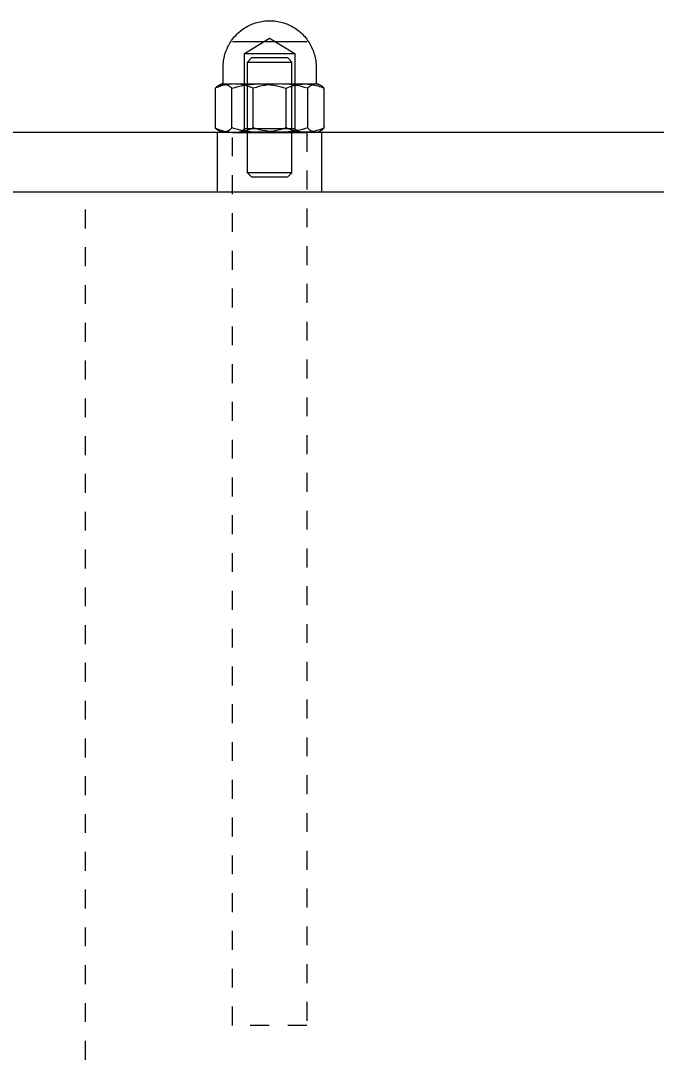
# Model space of a CAD drawing. Header units: inches. Extents: x -14 to 184, y -4 to 134.
# Drawn here: x -3.04 to 0.32, y 106.78 to 112.26 of the extents above; entities that cross this region are included whole.
import ezdxf

# ---------------------------------------------------------------- set-up
doc = ezdxf.new("R2010")
doc.units = ezdxf.units.IN
doc.linetypes.add('HIDDEN', pattern=[1.905, 1.27, -0.635])
for name, color, linetype, lineweight in [('ZANO_R', 7, 'Continuous', 0), ('ZANO_R_przerywana', 250, 'HIDDEN', 0), ('ZANO_W', 1, 'Continuous', 0)]:
    doc.layers.add(name, color=color, linetype=linetype, lineweight=lineweight)
doc.styles.get("Standard").update_dxf_attribs({"font": 'arial.ttf'})
doc.dimstyles.new('amerykanie', dxfattribs={"dimtxt": 50, "dimasz": 50, "dimexe": 0.5, "dimexo": 0.5, "dimgap": 1, "dimtad": 1, "dimdec": 0, "dimzin": 0, "dimlunit": 5, "dimtxsty": 'Standard', "dimcen": 0.09, "dimclrd": 1, "dimclre": 1, "dimclrt": 1, "dimazin": 0, "dimtfac": 1, "dimtdec": 0, "dimtmove": 0, "dimatfit": 3, "dimfxl": 1, "dimtzin": 0, "dimarcsym": 1})

# ---------------------------------------------------------------- blocks, each defined once
blk = doc.blocks.new('*D382')
at = {"layer": 'ZANO_W', "color": 1, "lineweight": -2}
for p, q in [((-5.3212, 110.8549), (-5.3212, 104.2514)), ((73.6377, 110.8549), (73.6377, 104.2514)), ((-4.3212, 104.7514), (72.6377, 104.7514))]:
    blk.add_line(p, q, dxfattribs=at)
at = {"layer": 'ZANO_W', "color": 1}
for points in [[(-4.3212, 104.918), (-4.3212, 104.5847), (-5.3212, 104.7514)], [(72.6377, 104.5847), (72.6377, 104.918), (73.6377, 104.7514)]]:
    blk.add_solid(points, dxfattribs=at)
at = {"layer": 'ZANO_W', "color": 1, "insert": (34.1583, 106.0916), "char_height": 1.625, "attachment_point": 5}
blk.add_mtext('78 15/16', dxfattribs=at)

msp = doc.modelspace()

# ---------------------------------------------------------------- linework, layer by layer
at = {"layer": 'ZANO_R'}
for p, q in [((-1.80044, 112.24885), (-1.79239, 112.25126)), ((-1.79239, 112.25126), (-1.78426, 112.25338)), ((-1.78426, 112.25338), (-1.77606, 112.25523)), ((-1.77606, 112.25523), (-1.76781, 112.2568)), ((-1.76781, 112.2568), (-1.75951, 112.25809)), ((-1.75951, 112.25809), (-1.75116, 112.25909)), ((-1.75116, 112.25909), (-1.74279, 112.25981)), ((-1.74279, 112.25981), (-1.7344, 112.26024)), ((-1.7344, 112.26024), (-1.726, 112.26038)), ((-1.726, 112.26038), (-1.7176, 112.26024)), ((-1.7176, 112.26024), (-1.70921, 112.25981)), ((-1.70921, 112.25981), (-1.70084, 112.25909)), ((-1.70084, 112.25909), (-1.69249, 112.25809)), ((-1.69249, 112.25809), (-1.68419, 112.2568)), ((-1.68419, 112.2568), (-1.67594, 112.25523)), ((-1.67594, 112.25523), (-1.66774, 112.25338)), ((-1.66774, 112.25338), (-1.65961, 112.25126)), ((-1.65961, 112.25126), (-1.65156, 112.24885)), ((-1.89395, 112.19415), (-1.88771, 112.19978)), ((-1.88771, 112.19978), (-1.88129, 112.20519)), ((-1.88129, 112.20519), (-1.87468, 112.21038)), ((-1.87468, 112.21038), (-1.8679, 112.21534)), ((-1.8679, 112.21534), (-1.86095, 112.22007)), ((-1.86095, 112.22007), (-1.85385, 112.22456)), ((-1.85385, 112.22456), (-1.8466, 112.2288)), ((-1.8466, 112.2288), (-1.8392, 112.23279)), ((-1.8392, 112.23279), (-1.83168, 112.23653)), ((-1.83168, 112.23653), (-1.82403, 112.24001)), ((-1.82403, 112.24001), (-1.81627, 112.24322)), ((-1.81627, 112.24322), (-1.8084, 112.24617)), ((-1.8084, 112.24617), (-1.80044, 112.24885)), ((-1.65156, 112.24885), (-1.6436, 112.24617)), ((-1.6436, 112.24617), (-1.63573, 112.24322)), ((-1.63573, 112.24322), (-1.62797, 112.24001)), ((-1.62797, 112.24001), (-1.62032, 112.23653)), ((-1.62032, 112.23653), (-1.61279, 112.23279)), ((-1.61279, 112.23279), (-1.6054, 112.2288)), ((-1.6054, 112.2288), (-1.59815, 112.22456)), ((-1.59815, 112.22456), (-1.59105, 112.22007)), ((-1.59105, 112.22007), (-1.5841, 112.21534)), ((-1.5841, 112.21534), (-1.57732, 112.21038)), ((-1.57732, 112.21038), (-1.57071, 112.20519)), ((-1.57071, 112.20519), (-1.56429, 112.19978)), ((-1.56429, 112.19978), (-1.55805, 112.19415)), ((-1.94048, 112.13492), (-1.93624, 112.14217)), ((-1.93624, 112.14217), (-1.93175, 112.14927)), ((-1.93175, 112.14927), (-1.92703, 112.15622)), ((-1.92703, 112.15622), (-1.92206, 112.163)), ((-1.52915, 112.14904), (-1.92276, 112.14904)), ((-1.92206, 112.163), (-1.91687, 112.1696)), ((-1.91687, 112.1696), (-1.91146, 112.17603)), ((-1.91146, 112.17603), (-1.90583, 112.18227)), ((-1.90583, 112.18227), (-1.89999, 112.18831)), ((-1.89999, 112.18831), (-1.89395, 112.19415)), ((-1.85978, 112.0872), (-1.726, 112.16758)), ((-1.726, 112.16758), (-1.59222, 112.0872)), ((-1.55805, 112.19415), (-1.55201, 112.18831)), ((-1.55201, 112.18831), (-1.54617, 112.18227)), ((-1.54617, 112.18227), (-1.54054, 112.17603)), ((-1.54054, 112.17603), (-1.53513, 112.1696)), ((-1.53513, 112.1696), (-1.52994, 112.163)), ((-1.52994, 112.163), (-1.52497, 112.15622)), ((-1.52924, 112.14904), (-1.52915, 112.14904)), ((-1.52915, 112.14904), (-1.52915, 112.14904)), ((-1.52497, 112.15622), (-1.52025, 112.14927)), ((-1.52025, 112.14927), (-1.51576, 112.14217)), ((-1.51576, 112.14217), (-1.51152, 112.13492)), ((-1.96294, 112.0807), (-1.96053, 112.08876)), ((-1.96053, 112.08876), (-1.95786, 112.09672)), ((-1.95786, 112.09672), (-1.95491, 112.10459)), ((-1.95491, 112.10459), (-1.95169, 112.11235)), ((-1.95169, 112.11235), (-1.94821, 112.12)), ((-1.94821, 112.12), (-1.94448, 112.12752)), ((-1.94448, 112.12752), (-1.94048, 112.13492)), ((-1.85986, 111.68737), (-1.85986, 112.08715)), ((-1.85985, 112.08715), (-1.85985, 112.08716)), ((-1.85985, 112.08715), (-1.69654, 112.08715)), ((-1.69654, 112.08715), (-1.59215, 112.08715)), ((-1.59214, 112.08715), (-1.59214, 111.68737)), ((-1.51152, 112.13492), (-1.50752, 112.12752)), ((-1.50752, 112.12752), (-1.50379, 112.12)), ((-1.50379, 112.12), (-1.50031, 112.11235)), ((-1.50031, 112.11235), (-1.49709, 112.10459)), ((-1.49709, 112.10459), (-1.49414, 112.09672)), ((-1.49414, 112.09672), (-1.49147, 112.08876)), ((-1.49147, 112.08876), (-1.48906, 112.0807)), ((-1.97149, 112.03111), (-1.97077, 112.03948)), ((-1.97077, 112.03948), (-1.96977, 112.04782)), ((-1.96977, 112.04782), (-1.96848, 112.05613)), ((-1.96848, 112.05613), (-1.96692, 112.06438)), ((-1.96692, 112.06438), (-1.96507, 112.07258)), ((-1.96507, 112.07258), (-1.96294, 112.0807)), ((-1.84411, 112.0417), (-1.726, 112.0417)), ((-1.84411, 111.45544), (-1.84411, 112.0417)), ((-1.82228, 112.06353), (-1.84405, 112.04176)), ((-1.726, 112.06353), (-1.82228, 112.06353)), ((-1.62972, 112.06353), (-1.726, 112.06353)), ((-1.726, 112.0417), (-1.60789, 112.0417)), ((-1.62972, 112.06353), (-1.60795, 112.04176)), ((-1.60789, 111.45544), (-1.60789, 112.0417)), ((-1.48906, 112.0807), (-1.48693, 112.07258)), ((-1.48693, 112.07258), (-1.48508, 112.06438)), ((-1.48508, 112.06438), (-1.48351, 112.05613)), ((-1.48351, 112.05613), (-1.48223, 112.04782)), ((-1.48223, 112.04782), (-1.48123, 112.03948)), ((-1.48123, 112.03948), (-1.48051, 112.03111)), ((-1.97206, 112.01432), (-1.97192, 112.02272)), ((-1.97206, 111.93046), (-1.97206, 112.01432)), ((-1.97192, 112.02272), (-1.97149, 112.03111)), ((-1.48051, 112.03111), (-1.48008, 112.02272)), ((-1.48008, 112.02272), (-1.47994, 112.01432)), ((-1.47994, 112.01432), (-1.47994, 111.93046)), ((-1.99401, 111.91874), (-1.98191, 111.92573)), ((-1.9882, 111.92176), (-1.98671, 111.92239)), ((-1.98671, 111.92239), (-1.9852, 111.92296)), ((-1.9852, 111.92296), (-1.98367, 111.92349)), ((-1.98367, 111.92349), (-1.98213, 111.92396)), ((-1.98213, 111.92396), (-1.98057, 111.92438)), ((-1.98189, 111.92573), (-1.98191, 111.92573)), ((-1.98191, 111.92573), (-1.9819, 111.92573)), ((-1.9819, 111.92573), (-1.9819, 111.92573)), ((-1.9819, 111.92573), (-1.98189, 111.92573)), ((-1.98189, 111.92573), (-1.98176, 111.92573)), ((-1.98176, 111.92573), (-1.98109, 111.92573)), ((-1.98109, 111.92573), (-1.97815, 111.92573)), ((-1.98057, 111.92438), (-1.979, 111.92475)), ((-1.979, 111.92475), (-1.97741, 111.92506)), ((-1.97815, 111.92573), (-1.96589, 111.92573)), ((-1.97741, 111.92506), (-1.97582, 111.92532)), ((-1.97631, 111.92581), (-1.97615, 111.92583)), ((-1.97615, 111.92583), (-1.97599, 111.92585)), ((-1.97599, 111.92585), (-1.97583, 111.92588)), ((-1.97583, 111.92588), (-1.97568, 111.92591)), ((-1.97582, 111.92532), (-1.97421, 111.92552)), ((-1.97568, 111.92591), (-1.97552, 111.92595)), ((-1.97552, 111.92595), (-1.97536, 111.92599)), ((-1.97536, 111.92599), (-1.97521, 111.92604)), ((-1.97521, 111.92604), (-1.97506, 111.92609)), ((-1.97506, 111.92609), (-1.97491, 111.92615)), ((-1.97491, 111.92615), (-1.97476, 111.92622)), ((-1.97476, 111.92622), (-1.97462, 111.92629)), ((-1.97462, 111.92629), (-1.97447, 111.92636)), ((-1.97447, 111.92636), (-1.97433, 111.92644)), ((-1.97433, 111.92644), (-1.9742, 111.92653)), ((-1.97421, 111.92552), (-1.97261, 111.92567)), ((-1.9742, 111.92653), (-1.97406, 111.92662)), ((-1.97406, 111.92662), (-1.97393, 111.92671)), ((-1.97393, 111.92671), (-1.9738, 111.92681)), ((-1.9738, 111.92681), (-1.97368, 111.92691)), ((-1.97368, 111.92691), (-1.97356, 111.92702)), ((-1.97356, 111.92702), (-1.97344, 111.92713)), ((-1.97344, 111.92713), (-1.97333, 111.92724)), ((-1.97333, 111.92724), (-1.97322, 111.92736)), ((-1.97322, 111.92736), (-1.97312, 111.92748)), ((-1.97312, 111.92748), (-1.97302, 111.92761)), ((-1.97302, 111.92761), (-1.97292, 111.92774)), ((-1.97292, 111.92774), (-1.97283, 111.92787)), ((-1.97283, 111.92787), (-1.97274, 111.92801)), ((-1.97274, 111.92801), (-1.97266, 111.92815)), ((-1.97266, 111.92815), (-1.97259, 111.92829)), ((-1.97259, 111.92829), (-1.97251, 111.92843)), ((-1.97251, 111.92843), (-1.97245, 111.92858)), ((-1.97245, 111.92858), (-1.97239, 111.92873)), ((-1.97239, 111.92873), (-1.97233, 111.92888)), ((-1.97233, 111.92888), (-1.97228, 111.92903)), ((-1.97228, 111.92903), (-1.97223, 111.92919)), ((-1.97223, 111.92919), (-1.97219, 111.92934)), ((-1.97219, 111.92934), (-1.97216, 111.9295)), ((-1.97216, 111.9295), (-1.97213, 111.92966)), ((-1.97213, 111.92966), (-1.9721, 111.92982)), ((-1.9721, 111.92982), (-1.97208, 111.92998)), ((-1.97208, 111.92998), (-1.97207, 111.93014)), ((-1.97207, 111.93014), (-1.97206, 111.9303)), ((-1.97206, 111.9303), (-1.97206, 111.93046)), ((-1.96784, 111.92565), (-1.96558, 111.92527)), ((-1.96589, 111.92573), (-1.91939, 111.92573)), ((-1.96558, 111.92527), (-1.96333, 111.92481)), ((-1.96333, 111.92481), (-1.9611, 111.92427)), ((-1.9611, 111.92427), (-1.95888, 111.92366)), ((-1.95888, 111.92366), (-1.95669, 111.92297)), ((-1.94837, 111.92269), (-1.95687, 111.92121)), ((-1.95669, 111.92297), (-1.95452, 111.92222)), ((-1.93983, 111.92389), (-1.94837, 111.92269)), ((-1.93125, 111.9248), (-1.93983, 111.92389)), ((-1.92265, 111.92541), (-1.93125, 111.9248)), ((-1.91403, 111.92573), (-1.92265, 111.92541)), ((-1.90541, 111.92541), (-1.91403, 111.92573)), ((-1.90849, 111.92573), (-1.67755, 111.92573)), ((-1.89681, 111.9248), (-1.90541, 111.92541)), ((-1.88823, 111.92389), (-1.89681, 111.9248)), ((-1.87969, 111.92269), (-1.88823, 111.92389)), ((-1.8712, 111.92121), (-1.87969, 111.92269)), ((-1.84191, 111.92147), (-1.8247, 111.92346)), ((-1.8247, 111.92346), (-1.80742, 111.92485)), ((-1.80742, 111.92485), (-1.79011, 111.92566)), ((-1.77445, 111.92566), (-1.75715, 111.92485)), ((-1.75715, 111.92485), (-1.73988, 111.92346)), ((-1.73988, 111.92346), (-1.72268, 111.92147)), ((-1.7184, 111.9228), (-1.73454, 111.92077)), ((-1.70219, 111.9243), (-1.7184, 111.9228)), ((-1.68595, 111.92528), (-1.70219, 111.9243)), ((-1.66969, 111.92573), (-1.68595, 111.92528)), ((-1.65342, 111.92528), (-1.66969, 111.92573)), ((-1.66188, 111.92573), (-1.48416, 111.92573)), ((-1.63718, 111.92431), (-1.65342, 111.92528)), ((-1.62098, 111.9228), (-1.63718, 111.92431)), ((-1.60484, 111.92078), (-1.62098, 111.9228)), ((-1.57886, 111.92156), (-1.57008, 111.92304)), ((-1.57008, 111.92304), (-1.56125, 111.92422)), ((-1.56125, 111.92422), (-1.55239, 111.92509)), ((-1.55239, 111.92509), (-1.5435, 111.92566)), ((-1.53262, 111.92566), (-1.52371, 111.9251)), ((-1.52371, 111.9251), (-1.51483, 111.92423)), ((-1.51483, 111.92423), (-1.50599, 111.92306)), ((-1.50599, 111.92306), (-1.49719, 111.92158)), ((-1.49672, 111.92249), (-1.49879, 111.92174)), ((-1.49462, 111.92316), (-1.49672, 111.92249)), ((-1.4925, 111.92377), (-1.49462, 111.92316)), ((-1.49036, 111.92431), (-1.4925, 111.92377)), ((-1.4882, 111.92477), (-1.49036, 111.92431)), ((-1.48603, 111.92517), (-1.4882, 111.92477)), ((-1.48385, 111.92549), (-1.48603, 111.92517)), ((-1.48166, 111.92573), (-1.48385, 111.92549)), ((-1.47946, 111.92549), (-1.48166, 111.92573)), ((-1.47994, 111.93046), (-1.47993, 111.9303)), ((-1.47993, 111.9303), (-1.47993, 111.93013)), ((-1.47993, 111.93013), (-1.47991, 111.92997)), ((-1.47991, 111.92997), (-1.47989, 111.92981)), ((-1.47989, 111.92981), (-1.47987, 111.92965)), ((-1.47987, 111.92965), (-1.47984, 111.92949)), ((-1.47984, 111.92949), (-1.4798, 111.92933)), ((-1.4798, 111.92933), (-1.47976, 111.92917)), ((-1.47976, 111.92917), (-1.47971, 111.92902)), ((-1.47971, 111.92902), (-1.47966, 111.92886)), ((-1.47966, 111.92886), (-1.4796, 111.92871)), ((-1.4796, 111.92871), (-1.47954, 111.92856)), ((-1.47954, 111.92856), (-1.47947, 111.92841)), ((-1.47947, 111.92841), (-1.4794, 111.92827)), ((-1.47728, 111.92517), (-1.47946, 111.92549)), ((-1.4794, 111.92827), (-1.47932, 111.92812)), ((-1.47932, 111.92812), (-1.47924, 111.92798)), ((-1.47924, 111.92798), (-1.47915, 111.92785)), ((-1.47915, 111.92785), (-1.47906, 111.92771)), ((-1.47914, 111.92573), (-1.47011, 111.92573)), ((-1.47906, 111.92771), (-1.47896, 111.92758)), ((-1.47896, 111.92758), (-1.47886, 111.92746)), ((-1.47886, 111.92746), (-1.47875, 111.92733)), ((-1.47875, 111.92733), (-1.47864, 111.92721)), ((-1.47864, 111.92721), (-1.47853, 111.92709)), ((-1.47853, 111.92709), (-1.47841, 111.92698)), ((-1.47841, 111.92698), (-1.47829, 111.92687)), ((-1.47829, 111.92687), (-1.47816, 111.92677)), ((-1.47816, 111.92677), (-1.47804, 111.92667)), ((-1.47804, 111.92667), (-1.4779, 111.92658)), ((-1.4779, 111.92658), (-1.47777, 111.92649)), ((-1.47777, 111.92649), (-1.47763, 111.9264)), ((-1.47763, 111.9264), (-1.47749, 111.92632)), ((-1.47749, 111.92632), (-1.47734, 111.92624)), ((-1.47734, 111.92624), (-1.4772, 111.92617)), ((-1.47511, 111.92478), (-1.47728, 111.92517)), ((-1.4772, 111.92617), (-1.47705, 111.92611)), ((-1.47705, 111.92611), (-1.4769, 111.92605)), ((-1.4769, 111.92605), (-1.47675, 111.92599)), ((-1.47675, 111.92599), (-1.47659, 111.92594)), ((-1.47659, 111.92594), (-1.47643, 111.9259)), ((-1.47643, 111.9259), (-1.47628, 111.92586)), ((-1.47628, 111.92586), (-1.47612, 111.92582)), ((-1.47295, 111.92431), (-1.47511, 111.92478)), ((-1.47081, 111.92377), (-1.47295, 111.92431)), ((-1.46869, 111.92317), (-1.47081, 111.92377)), ((-1.47009, 111.92573), (-1.45947, 111.9196)), ((-1.46659, 111.92249), (-1.46869, 111.92317)), ((-1.46452, 111.92174), (-1.46659, 111.92249)), ((-2.00634, 111.90632), (-2.01425, 111.90288)), ((-2.01425, 111.90288), (-2.01194, 111.90513)), ((-2.01425, 111.90288), (-2.01425, 111.69269)), ((-2.01194, 111.90513), (-2.00957, 111.9073)), ((-2.00957, 111.9073), (-2.00712, 111.9094)), ((-2.00712, 111.9094), (-2.00462, 111.91143)), ((-1.99833, 111.9095), (-2.00634, 111.90632)), ((-2.00462, 111.91143), (-2.00205, 111.91338)), ((-2.00205, 111.91338), (-1.99943, 111.91525)), ((-1.99943, 111.91525), (-1.99675, 111.91704)), ((-1.9902, 111.9124), (-1.99833, 111.9095)), ((-1.99675, 111.91704), (-1.99401, 111.91874)), ((-1.99252, 111.91958), (-1.99111, 111.92036)), ((-1.99111, 111.92036), (-1.98966, 111.92108)), ((-1.98199, 111.91503), (-1.9902, 111.9124)), ((-1.98966, 111.92108), (-1.9882, 111.92176)), ((-1.97369, 111.91737), (-1.98199, 111.91503)), ((-1.96531, 111.91943), (-1.97369, 111.91737)), ((-1.95687, 111.92121), (-1.96531, 111.91943)), ((-1.95452, 111.92222), (-1.95238, 111.92139)), ((-1.95238, 111.92139), (-1.95027, 111.92049)), ((-1.95027, 111.92049), (-1.94818, 111.91952)), ((-1.94818, 111.91952), (-1.94614, 111.91848)), ((-1.94614, 111.91848), (-1.94412, 111.91737)), ((-1.94412, 111.91737), (-1.94215, 111.9162)), ((-1.94215, 111.9162), (-1.94021, 111.91496)), ((-1.94021, 111.91496), (-1.93832, 111.91365)), ((-1.93832, 111.91365), (-1.93647, 111.91229)), ((-1.93647, 111.91229), (-1.93467, 111.91086)), ((-1.93467, 111.91086), (-1.93292, 111.90938)), ((-1.93292, 111.90938), (-1.93122, 111.90783)), ((-1.93122, 111.90783), (-1.92957, 111.90624)), ((-1.92957, 111.90624), (-1.92798, 111.90458)), ((-1.92798, 111.90458), (-1.92644, 111.90288)), ((-1.92644, 111.90288), (-1.9098, 111.90774)), ((-1.92644, 111.69269), (-1.92644, 111.90288)), ((-1.9098, 111.90774), (-1.89302, 111.91204)), ((-1.89302, 111.91204), (-1.87609, 111.91576)), ((-1.87609, 111.91576), (-1.85905, 111.91891)), ((-1.86275, 111.91943), (-1.8712, 111.92121)), ((-1.85438, 111.91737), (-1.86275, 111.91943)), ((-1.85905, 111.91891), (-1.84191, 111.92147)), ((-1.84608, 111.91503), (-1.85438, 111.91737)), ((-1.83786, 111.9124), (-1.84608, 111.91503)), ((-1.82974, 111.9095), (-1.83786, 111.9124)), ((-1.82172, 111.90632), (-1.82974, 111.9095)), ((-1.81381, 111.90288), (-1.82172, 111.90632)), ((-1.79821, 111.90748), (-1.81381, 111.90288)), ((-1.81381, 111.69269), (-1.81381, 111.90288)), ((-1.78246, 111.91157), (-1.79821, 111.90748)), ((-1.76659, 111.91516), (-1.78246, 111.91157)), ((-1.75061, 111.91822), (-1.76659, 111.91516)), ((-1.73454, 111.92077), (-1.75061, 111.91822)), ((-1.72268, 111.92147), (-1.70554, 111.91891)), ((-1.70554, 111.91891), (-1.68851, 111.91576)), ((-1.68851, 111.91576), (-1.67159, 111.91204)), ((-1.67159, 111.91204), (-1.65481, 111.90774)), ((-1.65481, 111.90774), (-1.63819, 111.90288)), ((-1.63819, 111.90288), (-1.63001, 111.90642)), ((-1.63819, 111.69269), (-1.63819, 111.90288)), ((-1.63001, 111.90642), (-1.62172, 111.90967)), ((-1.62172, 111.90967), (-1.61332, 111.91263)), ((-1.61332, 111.91263), (-1.60483, 111.91531)), ((-1.58877, 111.91823), (-1.60484, 111.92078)), ((-1.60483, 111.91531), (-1.59625, 111.91769)), ((-1.59625, 111.91769), (-1.58759, 111.91977)), ((-1.57279, 111.91516), (-1.58877, 111.91823)), ((-1.58759, 111.91977), (-1.57886, 111.92156)), ((-1.55692, 111.91158), (-1.57279, 111.91516)), ((-1.54117, 111.90748), (-1.55692, 111.91158)), ((-1.52556, 111.90288), (-1.54117, 111.90748)), ((-1.5241, 111.90453), (-1.52556, 111.90288)), ((-1.52556, 111.90288), (-1.52556, 111.69269)), ((-1.52259, 111.90614), (-1.5241, 111.90453)), ((-1.52102, 111.90769), (-1.52259, 111.90614)), ((-1.5194, 111.90919), (-1.52102, 111.90769)), ((-1.51774, 111.91063), (-1.5194, 111.90919)), ((-1.51602, 111.91202), (-1.51774, 111.91063)), ((-1.51426, 111.91335), (-1.51602, 111.91202)), ((-1.51246, 111.91462), (-1.51426, 111.91335)), ((-1.51061, 111.91583), (-1.51246, 111.91462)), ((-1.50873, 111.91698), (-1.51061, 111.91583)), ((-1.50681, 111.91806), (-1.50873, 111.91698)), ((-1.50485, 111.91908), (-1.50681, 111.91806)), ((-1.50286, 111.92003), (-1.50485, 111.91908)), ((-1.50084, 111.92092), (-1.50286, 111.92003)), ((-1.49879, 111.92174), (-1.50084, 111.92092)), ((-1.49719, 111.92158), (-1.48844, 111.91979)), ((-1.48844, 111.91979), (-1.47977, 111.91771)), ((-1.47977, 111.91771), (-1.47117, 111.91533)), ((-1.47117, 111.91533), (-1.46266, 111.91265)), ((-1.46247, 111.92092), (-1.46452, 111.92174)), ((-1.46266, 111.91265), (-1.45424, 111.90968)), ((-1.46045, 111.92004), (-1.46247, 111.92092)), ((-1.45846, 111.91908), (-1.46045, 111.92004)), ((-1.4565, 111.91806), (-1.45846, 111.91908)), ((-1.45458, 111.91698), (-1.4565, 111.91806)), ((-1.4527, 111.91583), (-1.45458, 111.91698)), ((-1.45424, 111.90968), (-1.44594, 111.90642)), ((-1.45085, 111.91462), (-1.4527, 111.91583)), ((-1.44905, 111.91335), (-1.45085, 111.91462)), ((-1.44729, 111.91202), (-1.44905, 111.91335)), ((-1.44557, 111.91063), (-1.44729, 111.91202)), ((-1.44594, 111.90642), (-1.43775, 111.90288)), ((-1.44391, 111.90919), (-1.44557, 111.91063)), ((-1.44229, 111.90769), (-1.44391, 111.90919)), ((-1.44072, 111.90614), (-1.44229, 111.90769)), ((-1.43921, 111.90453), (-1.44072, 111.90614)), ((-1.43775, 111.90288), (-1.43921, 111.90453)), ((-1.43775, 111.69269), (-1.43775, 111.90288)), ((-5.20586, 111.66983), (6.76485, 111.66983)), ((-2.01425, 111.69269), (-2.00653, 111.68933)), ((-2.01194, 111.69044), (-2.01425, 111.69269)), ((-2.00957, 111.68826), (-2.01194, 111.69044)), ((-2.00712, 111.68616), (-2.00957, 111.68826)), ((-2.00462, 111.68413), (-2.00712, 111.68616)), ((-2.00653, 111.68933), (-1.9987, 111.68622)), ((-2.00205, 111.68218), (-2.00462, 111.68413)), ((-1.99943, 111.68031), (-2.00205, 111.68218)), ((-2.00159, 111.35487), (-2.00159, 111.66983)), ((-1.99675, 111.67853), (-1.99943, 111.68031)), ((-1.9987, 111.68622), (-1.99078, 111.68338)), ((-1.99401, 111.67682), (-1.99675, 111.67853)), ((-1.98191, 111.66983), (-1.99401, 111.67682)), ((-1.97034, 111.66983), (-1.99255, 111.676)), ((-1.99078, 111.68338), (-1.98277, 111.68079)), ((-1.98277, 111.68079), (-1.97467, 111.67847)), ((-1.97467, 111.67847), (-1.96651, 111.67642)), ((-1.96787, 111.6701), (-1.97015, 111.66983)), ((-1.9656, 111.67045), (-1.96787, 111.6701)), ((-1.96651, 111.67642), (-1.95828, 111.67464)), ((-1.96334, 111.67087), (-1.9656, 111.67045)), ((-1.9611, 111.67138), (-1.96334, 111.67087)), ((-1.95888, 111.67196), (-1.9611, 111.67138)), ((-1.95668, 111.67262), (-1.95888, 111.67196)), ((-1.95828, 111.67464), (-1.94999, 111.67313)), ((-1.9545, 111.67335), (-1.95668, 111.67262)), ((-1.95235, 111.67416), (-1.9545, 111.67335)), ((-1.95023, 111.67505), (-1.95235, 111.67416)), ((-1.94814, 111.676), (-1.95023, 111.67505)), ((-1.94999, 111.67313), (-1.94166, 111.6719)), ((-1.94609, 111.67703), (-1.94814, 111.676)), ((-1.94407, 111.67813), (-1.94609, 111.67703)), ((-1.94209, 111.6793), (-1.94407, 111.67813)), ((-1.94015, 111.68054), (-1.94209, 111.6793)), ((-1.94166, 111.6719), (-1.9333, 111.67094)), ((-1.93826, 111.68184), (-1.94015, 111.68054)), ((-1.93642, 111.68321), (-1.93826, 111.68184)), ((-1.93462, 111.68464), (-1.93642, 111.68321)), ((-1.93287, 111.68613), (-1.93462, 111.68464)), ((-1.9333, 111.67094), (-1.92491, 111.67025)), ((-1.93118, 111.68769), (-1.93287, 111.68613)), ((-1.92954, 111.6893), (-1.93118, 111.68769)), ((-1.92796, 111.69096), (-1.92954, 111.6893)), ((-1.92644, 111.69269), (-1.92796, 111.69096)), ((-1.91016, 111.68797), (-1.92644, 111.69269)), ((-1.92491, 111.67025), (-1.9165, 111.66984)), ((-1.52915, 111.667), (-1.92276, 111.667)), ((-1.91199, 111.66984), (-1.90354, 111.67023)), ((-1.89375, 111.68377), (-1.91016, 111.68797)), ((-1.90354, 111.67023), (-1.89512, 111.67091)), ((-1.89512, 111.67091), (-1.88672, 111.67186)), ((-1.87721, 111.6801), (-1.89375, 111.68377)), ((-1.88672, 111.67186), (-1.87835, 111.67309)), ((-1.88348, 111.67083), (-1.88347, 111.67084)), ((-1.88348, 111.66983), (-1.88348, 111.67083)), ((-1.69781, 111.67083), (-1.88347, 111.67083)), ((-1.8834, 111.67089), (-1.85986, 111.68737)), ((-1.87835, 111.67309), (-1.87003, 111.67459)), ((-1.86056, 111.67696), (-1.87721, 111.6801)), ((-1.87003, 111.67459), (-1.86176, 111.67637)), ((-1.86176, 111.67637), (-1.85356, 111.67843)), ((-1.84382, 111.67436), (-1.86056, 111.67696)), ((-1.69654, 111.68737), (-1.85985, 111.68737)), ((-1.85356, 111.67843), (-1.84543, 111.68075)), ((-1.84543, 111.68075), (-1.83738, 111.68334)), ((-1.827, 111.67229), (-1.84382, 111.67436)), ((-1.83738, 111.68334), (-1.82943, 111.68619)), ((-1.82943, 111.68619), (-1.82157, 111.68931)), ((-1.81013, 111.67076), (-1.827, 111.67229)), ((-1.82157, 111.68931), (-1.81381, 111.69269)), ((-1.7972, 111.68783), (-1.81381, 111.69269)), ((-1.79959, 111.67019), (-1.80983, 111.67074)), ((-1.78935, 111.66989), (-1.79959, 111.67019)), ((-1.78044, 111.68354), (-1.7972, 111.68783)), ((-1.76354, 111.67982), (-1.78044, 111.68354)), ((-1.7581, 111.67066), (-1.77554, 111.66988)), ((-1.74652, 111.67667), (-1.76354, 111.67982)), ((-1.74069, 111.67203), (-1.7581, 111.67066)), ((-1.72941, 111.6741), (-1.74652, 111.67667)), ((-1.72335, 111.674), (-1.74069, 111.67203)), ((-1.71222, 111.67212), (-1.72941, 111.6741)), ((-1.70608, 111.67656), (-1.72335, 111.674)), ((-1.69497, 111.67072), (-1.71222, 111.67212)), ((-1.68891, 111.67972), (-1.70608, 111.67656)), ((-1.69135, 111.67083), (-1.6972, 111.67083)), ((-1.59215, 111.68737), (-1.69654, 111.68737)), ((-1.67768, 111.66991), (-1.69497, 111.67072)), ((-1.64188, 111.67083), (-1.69135, 111.67083)), ((-1.67185, 111.68346), (-1.68891, 111.67972)), ((-1.65494, 111.68778), (-1.67185, 111.68346)), ((-1.64524, 111.67067), (-1.66265, 111.66989)), ((-1.63819, 111.69269), (-1.65494, 111.68778)), ((-1.62787, 111.67205), (-1.64524, 111.67067)), ((-1.56853, 111.67083), (-1.64048, 111.67083)), ((-1.63043, 111.68931), (-1.63819, 111.69269)), ((-1.62257, 111.68619), (-1.63043, 111.68931)), ((-1.61056, 111.67402), (-1.62787, 111.67205)), ((-1.61462, 111.68334), (-1.62257, 111.68619)), ((-1.60657, 111.68075), (-1.61462, 111.68334)), ((-1.59332, 111.67659), (-1.61056, 111.67402)), ((-1.59844, 111.67843), (-1.60657, 111.68075)), ((-1.59023, 111.67637), (-1.59844, 111.67843)), ((-1.57619, 111.67974), (-1.59332, 111.67659)), ((-1.59214, 111.68737), (-1.5686, 111.67089)), ((-1.58197, 111.67459), (-1.59023, 111.67637)), ((-1.57365, 111.67309), (-1.58197, 111.67459)), ((-1.55917, 111.68348), (-1.57619, 111.67974)), ((-1.56528, 111.67186), (-1.57365, 111.67309)), ((-1.56852, 111.67083), (-1.56852, 111.66983)), ((-1.55688, 111.67091), (-1.56528, 111.67186)), ((-1.54229, 111.68779), (-1.55917, 111.68348)), ((-1.54845, 111.67023), (-1.55688, 111.67091)), ((-1.54001, 111.66984), (-1.54845, 111.67023)), ((-1.52556, 111.69269), (-1.54229, 111.68779)), ((-1.52709, 111.67025), (-1.5355, 111.66984)), ((-1.52924, 111.667), (-1.52915, 111.667)), ((-1.52915, 111.667), (-1.52915, 111.667)), ((-1.5187, 111.67094), (-1.52709, 111.67025)), ((-1.52556, 111.69269), (-1.52404, 111.69096)), ((-1.52404, 111.69096), (-1.52246, 111.6893)), ((-1.52246, 111.6893), (-1.52082, 111.68769)), ((-1.52082, 111.68769), (-1.51913, 111.68613)), ((-1.51913, 111.68613), (-1.51738, 111.68464)), ((-1.51033, 111.6719), (-1.5187, 111.67094)), ((-1.51738, 111.68464), (-1.51558, 111.68321)), ((-1.51558, 111.68321), (-1.51374, 111.68184)), ((-1.51374, 111.68184), (-1.51185, 111.68054)), ((-1.51185, 111.68054), (-1.50991, 111.6793)), ((-1.50201, 111.67313), (-1.51033, 111.6719)), ((-1.50991, 111.6793), (-1.50793, 111.67813)), ((-1.50793, 111.67813), (-1.50591, 111.67703)), ((-1.50591, 111.67703), (-1.50386, 111.676)), ((-1.50386, 111.676), (-1.50177, 111.67505)), ((-1.49372, 111.67464), (-1.50201, 111.67313)), ((-1.50177, 111.67505), (-1.49965, 111.67416)), ((-1.49965, 111.67416), (-1.4975, 111.67335)), ((-1.4975, 111.67335), (-1.49532, 111.67262)), ((-1.49532, 111.67262), (-1.49312, 111.67196)), ((-1.48549, 111.67642), (-1.49372, 111.67464)), ((-1.49312, 111.67196), (-1.4909, 111.67138)), ((-1.4909, 111.67138), (-1.48866, 111.67087)), ((-1.48866, 111.67087), (-1.4864, 111.67045)), ((-1.4864, 111.67045), (-1.48413, 111.6701)), ((-1.47733, 111.67847), (-1.48549, 111.67642)), ((-1.48413, 111.6701), (-1.48185, 111.66983)), ((-1.48166, 111.66983), (-1.47946, 111.67008)), ((-1.47946, 111.67008), (-1.47728, 111.6704)), ((-1.46923, 111.68079), (-1.47733, 111.67847)), ((-1.47728, 111.6704), (-1.47511, 111.67079)), ((-1.47511, 111.67079), (-1.47295, 111.67125)), ((-1.47295, 111.67125), (-1.47081, 111.67179)), ((-1.47081, 111.67179), (-1.46869, 111.6724)), ((-1.45944, 111.67598), (-1.47009, 111.66983)), ((-1.46122, 111.68338), (-1.46923, 111.68079)), ((-1.46869, 111.6724), (-1.46659, 111.67308)), ((-1.46659, 111.67308), (-1.46452, 111.67383)), ((-1.46452, 111.67383), (-1.46247, 111.67464)), ((-1.46247, 111.67464), (-1.46045, 111.67553)), ((-1.45329, 111.68622), (-1.46122, 111.68338)), ((-1.46045, 111.67553), (-1.45846, 111.67648)), ((-1.45846, 111.67648), (-1.4565, 111.6775)), ((-1.4565, 111.6775), (-1.45458, 111.67858)), ((-1.45458, 111.67858), (-1.4527, 111.67973)), ((-1.44547, 111.68933), (-1.45329, 111.68622)), ((-1.4527, 111.67973), (-1.45085, 111.68094)), ((-1.45085, 111.68094), (-1.44905, 111.68221)), ((-1.45041, 111.35487), (-1.45041, 111.66983)), ((-1.44905, 111.68221), (-1.44729, 111.68354)), ((-1.44729, 111.68354), (-1.44557, 111.68493)), ((-1.44557, 111.68493), (-1.44391, 111.68637)), ((-1.43775, 111.69269), (-1.44547, 111.68933)), ((-1.44391, 111.68637), (-1.44229, 111.68787)), ((-1.44229, 111.68787), (-1.44072, 111.68943)), ((-1.44072, 111.68943), (-1.43921, 111.69103)), ((-1.43921, 111.69103), (-1.43775, 111.69269)), ((-1.726, 111.45544), (-1.84411, 111.45544)), ((-1.82228, 111.43361), (-1.84405, 111.45538)), ((-1.82228, 111.43361), (-1.726, 111.43361)), ((-1.60789, 111.45544), (-1.726, 111.45544)), ((-1.726, 111.43361), (-1.62972, 111.43361)), ((-1.62972, 111.43361), (-1.60795, 111.45538)), ((-9.66007, 111.35487), (7.04324, 111.35487))]:
    msp.add_line(p, q, dxfattribs=at)
msp.add_lwpolyline([(-13.67217, 111.35487), (184.35738, 111.35487)], dxfattribs=at)
at = {"layer": 'ZANO_R_przerywana', "ltscale": 0.05}
for p, q in [((-1.92285, 106.94258), (-1.92285, 111.667)), ((-1.52915, 111.667), (-1.52915, 106.94258)), ((-2.70036, 101.1614), (-2.70036, 111.35487)), ((-1.52915, 106.94258), (-1.92276, 106.94258)), ((-1.52924, 106.94258), (-1.52915, 106.94258)), ((-1.52915, 106.94258), (-1.52915, 106.94258))]:
    msp.add_line(p, q, dxfattribs=at)

# ---------------------------------------------------------------- dimensions: what is measured, and where the dimension line sits
at = {"layer": 'ZANO_W'}
dim = msp.add_linear_dim(base=(73.63774, 104.75136), p1=(-5.32117, 111.35487), p2=(73.63774, 111.35487), dimstyle='amerykanie', override={"dimtxt": 1.625, "dimasz": 1, "dimgap": 0.5, "dimdec": 4, "dimaunit": 1, "dimadec": 1, "dimtdec": 4, "dimtmove": 1, "dimfrac": 2}, dxfattribs=at)
dim.commit()
dim.dimension.update_dxf_attribs({"geometry": '*D382', "text_midpoint": (34.15829, 106.09157)})

doc.saveas('drawing.dxf')
